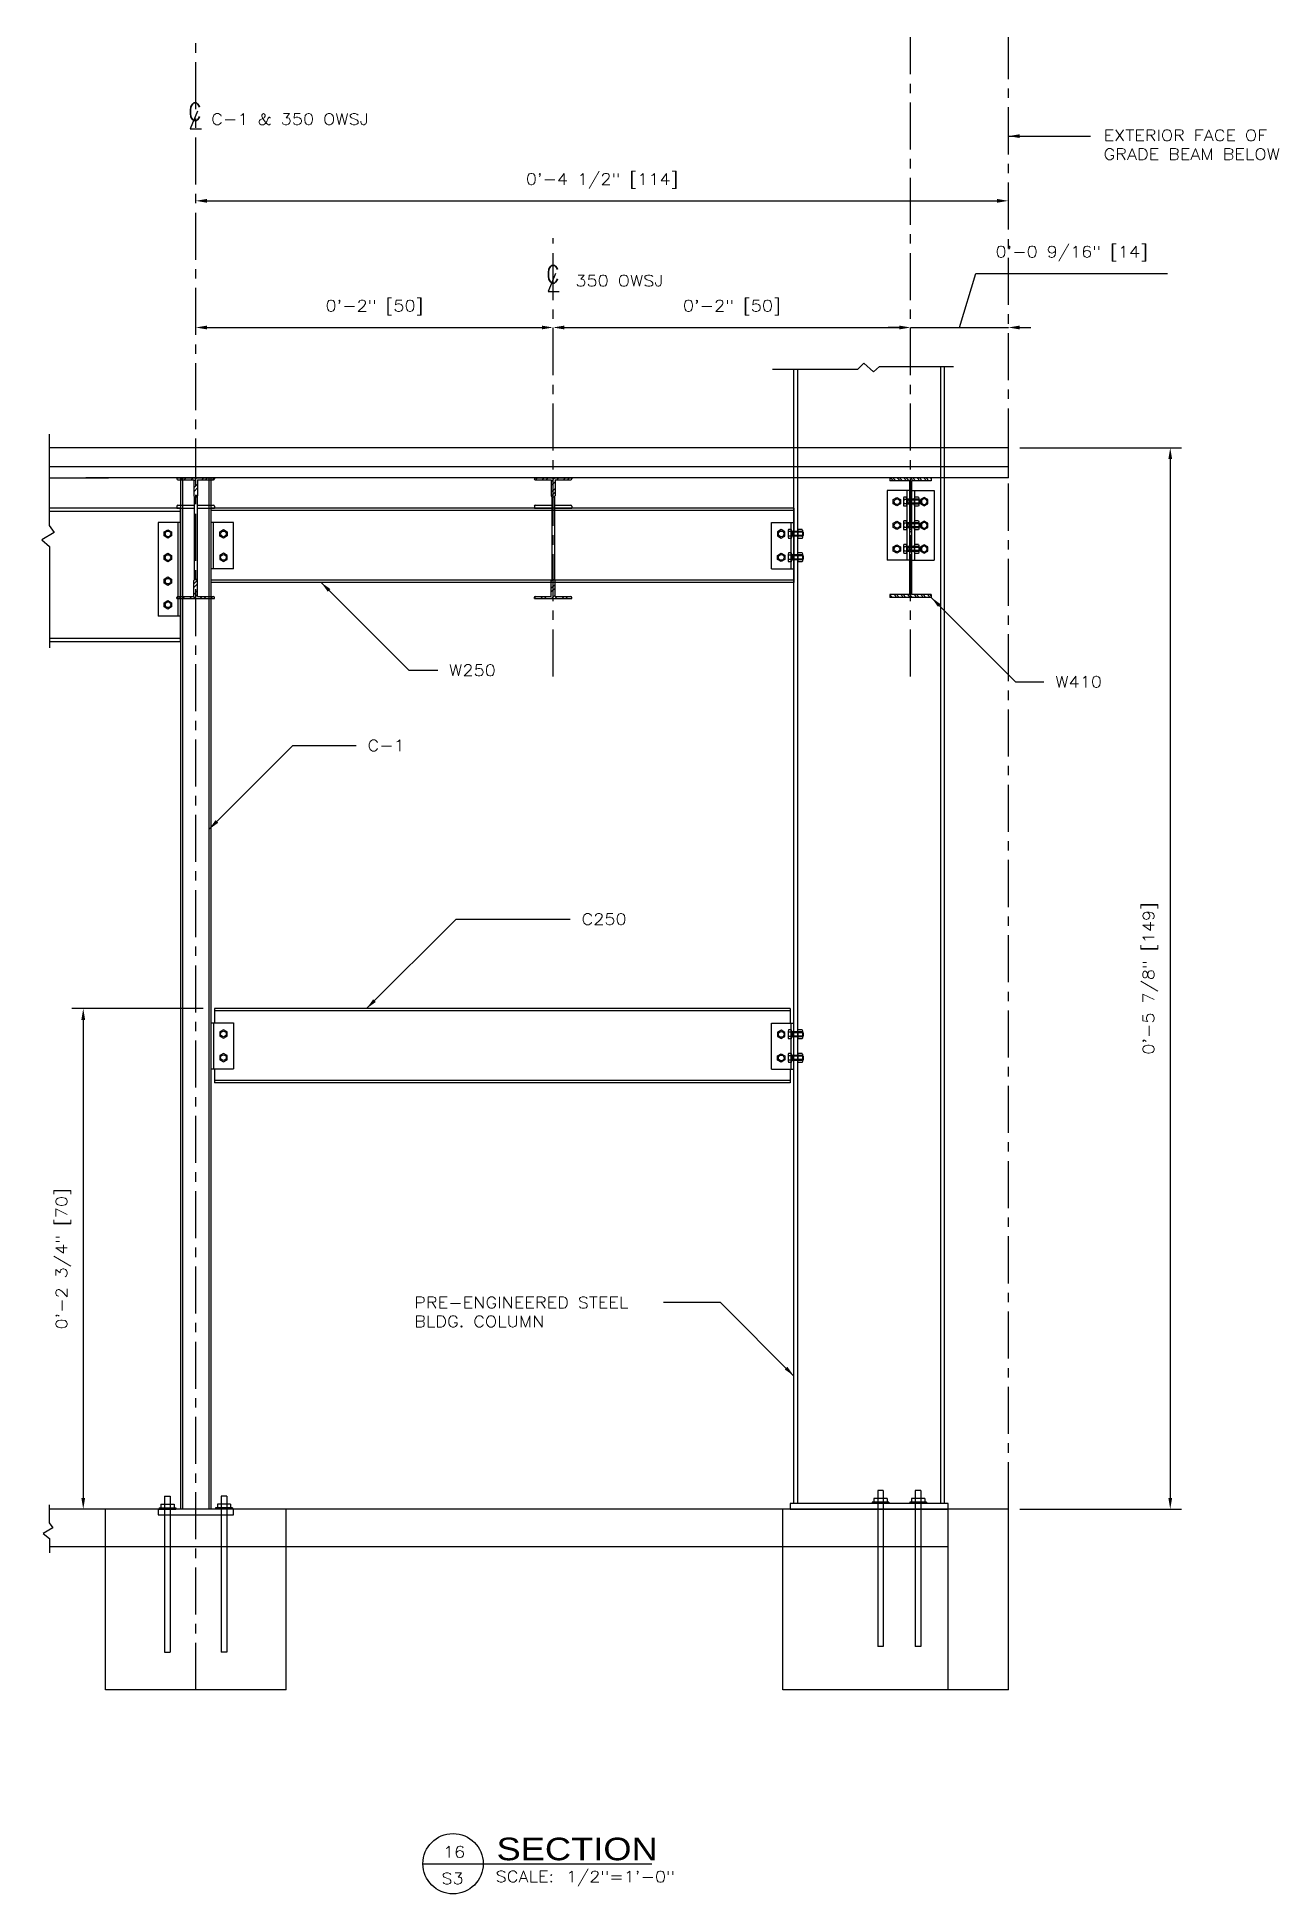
# Model space of a CAD drawing. Header units: inches. Extents: x 132 to 297, y 372 to 619.
import ezdxf
from ezdxf.enums import TextEntityAlignment as Align

# ---------------------------------------------------------------- set-up
doc = ezdxf.new("R2010")
doc.units = ezdxf.units.IN
doc.header["$MEASUREMENT"] = 0
doc.linetypes.add('CENTER', pattern=[2, 1.25, -0.25, 0.25, -0.25])
doc.layers.get('0').update_dxf_attribs({"linetype": 'CONTINUOUS'})
doc.layers.get('DEFPOINTS').update_dxf_attribs({"linetype": 'CONTINUOUS'})
for name, color, linetype in [('Arch_Section_Truss', 45, 'CONTINUOUS'), ('C-241-1', 241, 'CONTINUOUS'), ('CENTER', 1, 'CENTER'), ('L131', 131, 'CONTINUOUS'), ('LAYER131A', 131, 'CONTINUOUS'), ('LAYER15A', 15, 'CONTINUOUS'), ('Struc_Plan_Dim', 5, 'CONTINUOUS'), ('Struc_Section_BP', 135, 'CONTINUOUS'), ('Struc_Section_Conc', 71, 'CONTINUOUS'), ('Struc_Section_Dim', 2, 'CONTINUOUS'), ('Struc_Section_MachineBolt', 133, 'CONTINUOUS'), ('Struc_Section_PreEngCol', 150, 'CONTINUOUS'), ('Struc_Section_StAngle', 5, 'CONTINUOUS'), ('Struc_Section_Steel', 11, 'CONTINUOUS'), ('Structural_SteelBeam', 22, 'CONTINUOUS'), ('TEXT', 4, 'CONTINUOUS'), ('TEXT131', 131, 'CONTINUOUS')]:
    doc.layers.add(name, color=color, linetype=linetype)
doc.styles.add('ROMANS', font='ROMANS.SHX', dxfattribs={"width": 0.8})
doc.styles.add('ROMANS-115', font='romans.shx', dxfattribs={"width": 1.15})
doc.styles.add('SANS-80', font='sanss___.ttf', dxfattribs={"width": 0.8})
doc.dimstyles.new('12-ROMANS-115-PS-APV', dxfattribs={"dimtxt": 0.0625, "dimasz": 0.0625, "dimexe": 0.0625, "dimexo": 0.0625, "dimgap": 0.0625, "dimtad": 1, "dimdec": 4, "dimlfac": 24, "dimzin": 1, "dimdsep": 46, "dimlunit": 4, "dimtxsty": 'ROMANS-115', "dimcen": 0.0625, "dimclrd": 256, "dimclre": 256, "dimclrt": 256, "dimadec": 0, "dimazin": 0, "dimtfac": 1, "dimtdec": 4, "dimtofl": 0, "dimtmove": 0, "dimatfit": 0, "dimfxl": 1, "dimfrac": 2, "dimtolj": 1, "dimtzin": 0, "dimarcsym": 0})
doc.dimstyles.new('12-ROMANS-115-PS-BPV', dxfattribs={"dimtxt": 0.0625, "dimasz": 0.0625, "dimexe": 0.0625, "dimexo": 0.0625, "dimgap": 0.0625, "dimtad": 1, "dimdec": 4, "dimlfac": 24, "dimzin": 1, "dimdsep": 46, "dimlunit": 4, "dimtxsty": 'ROMANS-115', "dimcen": 0.0625, "dimclrd": 256, "dimclre": 256, "dimclrt": 256, "dimadec": 0, "dimazin": 0, "dimtfac": 1, "dimtdec": 4, "dimtofl": 0, "dimtmove": 0, "dimatfit": 0, "dimfxl": 1, "dimfrac": 2, "dimtolj": 1, "dimtzin": 0, "dimarcsym": 0})

# ---------------------------------------------------------------- blocks, each defined once
blk = doc.blocks.new('OWSJ')
at = {"layer": 'Arch_Section_Truss'}
h = blk.add_hatch(dxfattribs=at)
h.set_pattern_fill('STEEL', color=251, scale=8, style=0)
h.set_pattern_definition([(45, (-5931.7465, -886.3496), (-0.70710678, 0.70710678), []), (45, (-5931.7465, -885.8496), (-0.70710678, 0.70710678), [])])
h.paths.add_polyline_path([(-0.25, 13.62, 0.414214), (-0.12, 13.5), (0.12, 13.5, 0.414214), (0.25, 13.62), (0.25, 15.75), (2.37, 15.75, 0.414214), (2.5, 15.87), (2.5, 16), (-2.5, 16), (-2.5, 15.87, 0.414214), (-2.38, 15.75), (-0.25, 15.75)])
h.paths.add_polyline_path([(-0.25, 0.25), (-2.38, 0.25, 0.414214), (-2.5, 0.12), (-2.5, 0), (2.5, 0), (2.5, 0.12, 0.414214), (2.37, 0.25), (0.25, 0.25), (0.25, 2.37, 0.414214), (0.12, 2.5), (-0.12, 2.5, 0.414214), (-0.25, 2.37)])
at = {"layer": 'Arch_Section_Truss', "color": 140}
for p, q in [((-2.5, 16), (2.5, 16)), ((-2.5, 16), (-2.5, 15.87)), ((-2.38, 15.75), (-0.25, 15.75)), ((-0.25, 15.75), (-0.25, 13.62)), ((0.25, 15.75), (2.37, 15.75)), ((0.25, 15.75), (0.25, 13.62)), ((2.5, 16), (2.5, 15.87)), ((-2.38, 12.37), (-0.19, 12.37)), ((-0.19, 13.52), (-0.19, 2.48)), ((-0.19, 13.52), (-0.19, 12.37)), ((-0.12, 13.5), (0.12, 13.5)), ((0.19, 13.52), (0.19, 2.48)), ((0.19, 13.52), (0.19, 12.37)), ((0.19, 12.37), (2.37, 12.37)), ((-2.5, 12.25), (-2.5, 12)), ((-2.5, 12), (-0.19, 12)), ((0.19, 12), (2.5, 12)), ((2.5, 12.25), (2.5, 12)), ((-0.12, 2.5), (0.12, 2.5)), ((-2.5, 0), (-2.5, 0.12)), ((-2.5, 0), (2.5, 0)), ((-2.38, 0.25), (-0.25, 0.25)), ((-0.25, 0.25), (-0.25, 2.37)), ((0.25, 0.25), (0.25, 2.37)), ((0.25, 0.25), (2.37, 0.25)), ((2.5, 0), (2.5, 0.12))]:
    blk.add_line(p, q, dxfattribs=at)
for centre, start, end in [((-2.38, 15.87), 180, 270), ((2.37, 15.87), 270, 0), ((-2.38, 12.25), 90, 180), ((-0.12, 13.62), 180, 270), ((0.12, 13.62), 270, 0), ((2.37, 12.25), 0, 90), ((-0.12, 2.37), 90, 180), ((0.12, 2.37), 0, 90), ((-2.38, 0.12), 90, 180), ((2.37, 0.12), 0, 90)]:
    blk.add_arc(centre, 0.125, start, end, dxfattribs=at)
blk = doc.blocks.new('Hex Nut - 10 mm side')
at = {"color": 0, "linetype": 'Continuous'}
for p, q in [((-9.2, -6.8), (-9.2, 6.8)), ((-0.7, 9.1), (-8.5, 9.1)), ((-0.7, 4.5), (-8.5, 4.5)), ((0, -6.8), (0, 6.8)), ((-0.7, -4.5), (-8.5, -4.5)), ((-0.7, -9.1), (-8.5, -9.1))]:
    blk.add_line(p, q, dxfattribs=at)
for centre, radius, start, end in [((-5, 6.8), 4.19, 147.1328, 212.8672), ((6.6, 0), 15.7, 163.2214, 196.7786), ((-4.2, 6.8), 4.19, 327.1328, 32.8672), ((-15.7, 0), 15.7, 343.2214, 16.7787), ((-5, -6.8), 4.19, 147.1328, 212.8672), ((-4.2, -6.8), 4.19, 327.1328, 32.8672)]:
    blk.add_arc(centre, radius, start, end, dxfattribs=at)
blk = doc.blocks.new('outstandingconn1')
at = {"layer": 'Struc_Section_MachineBolt', "ltscale": 2}
for points in [[(1.2, 4.36), (1.69, 4.08), (2.18, 4.36), (2.18, 4.92), (1.69, 5.2), (1.2, 4.92)], [(1.2, 1.22), (1.69, 0.94), (2.18, 1.22), (2.18, 1.78), (1.69, 2.06), (1.2, 1.78)]]:
    blk.add_lwpolyline(points, close=True, dxfattribs=at)
for centre in [(1.69, 4.64), (1.69, 1.5)]:
    blk.add_circle(centre, 0.375, dxfattribs=at)
at = {"layer": 'Struc_Section_Steel', "color": 131, "ltscale": 2}
for p, q in [((0, 6.14), (3, 6.14)), ((0, 6.14), (0, 0)), ((0.38, 6.14), (0.38, 0)), ((3, 6.14), (3, 0)), ((0, 0), (3, 0))]:
    blk.add_line(p, q, dxfattribs=at)
blk = doc.blocks.new('outstandingconn2')
at = {"layer": 'Struc_Section_MachineBolt', "ltscale": 2}
for points in [[(-1.2, 7.5), (-1.69, 7.22), (-2.18, 7.5), (-2.18, 8.06), (-1.69, 8.34), (-1.2, 8.06)], [(-1.2, 4.36), (-1.69, 4.08), (-2.18, 4.36), (-2.18, 4.92), (-1.69, 5.2), (-1.2, 4.92)], [(-1.2, 1.22), (-1.69, 0.94), (-2.18, 1.22), (-2.18, 1.78), (-1.69, 2.06), (-1.2, 1.78)]]:
    blk.add_lwpolyline(points, close=True, dxfattribs=at)
for centre in [(-1.69, 7.78), (-1.69, 4.64), (-1.69, 1.5)]:
    blk.add_circle(centre, 0.375, dxfattribs=at)
at = {"layer": 'Struc_Section_Steel', "color": 131, "ltscale": 2}
for p, q in [((-3, 9.28), (-3, 0)), ((0, 9.28), (-3, 9.28)), ((-0.38, 9.28), (-0.38, 0)), ((0, 9.28), (0, 0)), ((0, 0), (-3, 0))]:
    blk.add_line(p, q, dxfattribs=at)
blk = doc.blocks.new('CLMARK')
at = {"layer": 'TEXT'}
for p, q in [((1.5, 4.6), (-3.6, -7.6)), ((-3.6, -7.6), (4.1, -7.6))]:
    blk.add_line(p, q, dxfattribs=at)
at = {"layer": 'TEXT', "style": 'ROMANS', "width": 0.8}
blk.add_text('C', height=12, dxfattribs=at).set_placement((-4.6, -1.9))
blk = doc.blocks.new('outstandingconn4')
at = {"layer": 'Struc_Section_MachineBolt', "ltscale": 2}
for points in [[(-1.2, -1.78), (-1.69, -2.06), (-2.18, -1.78), (-2.18, -1.22), (-1.69, -0.94), (-1.2, -1.22)], [(-1.2, -4.92), (-1.69, -5.2), (-2.18, -4.92), (-2.18, -4.36), (-1.69, -4.08), (-1.2, -4.36)], [(-1.2, -8.06), (-1.69, -8.34), (-2.18, -8.06), (-2.18, -7.5), (-1.69, -7.22), (-1.2, -7.5)], [(-1.2, -11.2), (-1.69, -11.48), (-2.18, -11.2), (-2.18, -10.64), (-1.69, -10.36), (-1.2, -10.64)]]:
    blk.add_lwpolyline(points, close=True, dxfattribs=at)
for centre in [(-1.69, -1.5), (-1.69, -4.64), (-1.69, -7.78), (-1.69, -10.92)]:
    blk.add_circle(centre, 0.375, dxfattribs=at)
at = {"layer": 'Struc_Section_Steel', "color": 131, "ltscale": 2}
for p, q in [((-3, 0), (-3, -12.42)), ((0, 0), (-3, 0)), ((-0.38, 0), (-0.38, -12.42)), ((0, 0), (0, -12.42)), ((0, -12.42), (-3, -12.42))]:
    blk.add_line(p, q, dxfattribs=at)
blk = doc.blocks.new('*D7')
at = {"layer": 'DEFPOINTS', "color": 0, "ltscale": 2}
for p in [(261.09, 564.03), (261.09, 423.03), (282.6, 423.03)]:
    blk.add_point(p, dxfattribs=at)
at = {"layer": 'Struc_Plan_Dim', "lineweight": -2, "ltscale": 2}
for p, q in [((262.59, 564.03), (284.1, 564.03)), ((282.6, 562.53), (282.6, 424.53)), ((262.59, 423.03), (284.1, 423.03))]:
    blk.add_line(p, q, dxfattribs=at)
at = {"layer": 'Struc_Plan_Dim', "ltscale": 2}
for points in [[(282.35, 562.53), (282.85, 562.53), (282.6, 564.03)], [(282.35, 424.53), (282.85, 424.53), (282.6, 423.03)]]:
    blk.add_solid(points, dxfattribs=at)
at = {"layer": 'Struc_Plan_Dim', "ltscale": 2, "insert": (279.96, 493.53), "char_height": 1.5, "attachment_point": 5, "rotation": 90, "style": 'ROMANS-115'}
blk.add_mtext('\\A1;0\'-5 7/8" [149]', dxfattribs=at)
blk = doc.blocks.new('*D8')
at = {"layer": 'DEFPOINTS', "color": 0, "ltscale": 2}
for p in [(200.59, 580.02), (153.09, 570.89), (200.59, 570.89)]:
    blk.add_point(p, dxfattribs=at)
at = {"layer": 'Struc_Plan_Dim', "lineweight": -2, "ltscale": 2}
blk.add_line((154.59, 580.02), (199.09, 580.02), dxfattribs=at)
at = {"layer": 'Struc_Plan_Dim', "ltscale": 2}
for points in [[(154.59, 580.27), (154.59, 579.77), (153.09, 580.02)], [(199.09, 580.27), (199.09, 579.77), (200.59, 580.02)]]:
    blk.add_solid(points, dxfattribs=at)
at = {"layer": 'Struc_Plan_Dim', "ltscale": 2, "insert": (176.84, 582.66), "char_height": 1.5, "attachment_point": 5, "style": 'ROMANS-115'}
blk.add_mtext('\\A1;0\'-2" [50]', dxfattribs=at)
blk = doc.blocks.new('*D9')
at = {"layer": 'DEFPOINTS', "color": 0, "ltscale": 2}
for p in [(248.09, 580.02), (248.09, 580.02), (200.59, 570.89)]:
    blk.add_point(p, dxfattribs=at)
at = {"layer": 'Struc_Plan_Dim', "lineweight": -2, "ltscale": 2}
blk.add_line((202.09, 580.02), (246.59, 580.02), dxfattribs=at)
at = {"layer": 'Struc_Plan_Dim', "ltscale": 2}
for points in [[(202.09, 580.27), (202.09, 579.77), (200.59, 580.02)], [(246.59, 580.27), (246.59, 579.77), (248.09, 580.02)]]:
    blk.add_solid(points, dxfattribs=at)
at = {"layer": 'Struc_Plan_Dim', "ltscale": 2, "insert": (224.34, 582.66), "char_height": 1.5, "attachment_point": 5, "style": 'ROMANS-115'}
blk.add_mtext('\\A1;0\'-2" [50]', dxfattribs=at)
blk = doc.blocks.new('*D10')
at = {"layer": 'DEFPOINTS', "color": 0, "ltscale": 2}
for p in [(248.09, 580.02), (261.09, 580.02), (261.09, 580.02)]:
    blk.add_point(p, dxfattribs=at)
at = {"layer": 'Struc_Plan_Dim', "lineweight": -2, "ltscale": 2}
for p, q in [((254.59, 580.02), (256.75, 587.2)), ((256.75, 587.2), (282.25, 587.2)), ((246.59, 580.02), (245.09, 580.02)), ((248.09, 580.02), (261.09, 580.02)), ((262.59, 580.02), (264.09, 580.02))]:
    blk.add_line(p, q, dxfattribs=at)
at = {"layer": 'Struc_Plan_Dim', "ltscale": 2}
for points in [[(246.59, 580.27), (246.59, 579.77), (248.09, 580.02)], [(262.59, 580.27), (262.59, 579.77), (261.09, 580.02)]]:
    blk.add_solid(points, dxfattribs=at)
at = {"layer": 'Struc_Plan_Dim', "ltscale": 2, "insert": (269.5, 589.84), "char_height": 1.5, "attachment_point": 5, "style": 'ROMANS-115'}
blk.add_mtext('\\A1;0\'-0 9/16" [14]', dxfattribs=at)
blk = doc.blocks.new('*D11')
at = {"layer": 'DEFPOINTS', "color": 0, "ltscale": 2}
for p in [(153.09, 596.47), (261.09, 596.85), (261.09, 596.47)]:
    blk.add_point(p, dxfattribs=at)
at = {"layer": 'Struc_Plan_Dim', "lineweight": -2, "ltscale": 2}
blk.add_line((154.59, 596.85), (259.59, 596.85), dxfattribs=at)
at = {"layer": 'Struc_Plan_Dim', "ltscale": 2}
for points in [[(154.59, 597.1), (154.59, 596.6), (153.09, 596.85)], [(259.59, 597.1), (259.59, 596.6), (261.09, 596.85)]]:
    blk.add_solid(points, dxfattribs=at)
at = {"layer": 'Struc_Plan_Dim', "ltscale": 2, "insert": (207.09, 599.49), "char_height": 1.5, "attachment_point": 5, "style": 'ROMANS-115'}
blk.add_mtext('\\A1;0\'-4 1/2" [114]', dxfattribs=at)
blk = doc.blocks.new('*D12')
at = {"layer": 'DEFPOINTS', "color": 0, "ltscale": 2}
for p in [(155.59, 489.53), (138.15, 423.03), (155.09, 423.03)]:
    blk.add_point(p, dxfattribs=at)
at = {"layer": 'Struc_Plan_Dim', "lineweight": -2, "ltscale": 2}
for p, q in [((154.09, 489.53), (136.65, 489.53)), ((138.15, 488.03), (138.15, 424.53))]:
    blk.add_line(p, q, dxfattribs=at)
at = {"layer": 'Struc_Plan_Dim', "ltscale": 2}
for points in [[(137.9, 488.03), (138.4, 488.03), (138.15, 489.53)], [(137.9, 424.53), (138.4, 424.53), (138.15, 423.03)]]:
    blk.add_solid(points, dxfattribs=at)
at = {"layer": 'Struc_Plan_Dim', "ltscale": 2, "insert": (135.51, 456.28), "char_height": 1.5, "attachment_point": 5, "rotation": 90, "style": 'ROMANS-115'}
blk.add_mtext('\\A1;0\'-2 3/4" [70]', dxfattribs=at)
blk = doc.blocks.new('Title-section')
at = {"layer": 'LAYER15A'}
blk.add_line((-2.066, -7.538), (-0.798, -7.538), dxfattribs=at)
blk.add_circle((-1.899, -7.538), 0.167, dxfattribs=at)
at = {"layer": 'L131', "style": 'ROMANS', "width": 1.15}
blk.add_text('SCALE:', height=0.0625, dxfattribs=at).set_placement((-1.663, -7.64))
for tag, p in [('TITLE_NO.', (-1.893, -7.504)), ('SHEET_NO.', (-1.902, -7.651))]:
    blk.add_attdef(tag, text='', height=0.0625, dxfattribs=at).set_placement(p, align=Align.CENTER)
blk.add_attdef('SCALE', (-1.274, -7.641), '', height=0.0625, dxfattribs=at)
at = {"layer": 'TEXT131', "style": 'SANS-80', "width": 1.15}
blk.add_text('SECTION', height=0.125, dxfattribs=at).set_placement((-1.658, -7.519))

msp = doc.modelspace()

# ---------------------------------------------------------------- hatches: boundary and pattern name
at = {"layer": 'Structural_SteelBeam'}
h = msp.add_hatch(dxfattribs=at)
h.set_pattern_fill('STEEL', color=256, scale=5, style=0)
h.set_pattern_definition([(135, (408.0157, 575.9816), (0.4419417, 0.4419417), []), (135, (408.0157, 576.2941), (0.4419417, 0.4419417), [])])
h.paths.add_polyline_path([(250.84295, 560.02718), (250.84295, 559.65218), (248.21795, 559.65218), (248.21795, 544.52718), (250.84295, 544.52718), (250.84295, 544.15218), (248.09295, 544.15218), (248.09295, 560.02718)])
h.paths.add_polyline_path([(245.34295, 559.65218), (245.34295, 560.02718), (248.09295, 560.02718), (248.09295, 544.15218), (245.34295, 544.15218), (245.34295, 544.52718), (247.96795, 544.52718), (247.96795, 559.65218)])

# ---------------------------------------------------------------- linework, layer by layer
at = {"layer": 'C-241-1', "ltscale": 0.05}
for p, q in [((247.16476, 557.32463), (247.16476, 556.42974)), ((247.5542, 557.47378), (247.20876, 557.47378)), ((247.5542, 557.17548), (247.20876, 557.17548)), ((247.5542, 556.57889), (247.20876, 556.57889)), ((247.5542, 556.28059), (247.20876, 556.28059)), ((247.5542, 557.47378), (247.5542, 556.28059)), ((247.5542, 557.34864), (247.5542, 557.47378)), ((247.59295, 557.34864), (247.5542, 557.34864)), ((247.5542, 556.40573), (247.5542, 556.28059)), ((247.59295, 556.40573), (247.5542, 556.40573)), ((247.59295, 557.34864), (247.59295, 556.40573)), ((247.73826, 557.2001), (247.73826, 556.55427)), ((249.19357, 557.2001), (249.19357, 556.55427)), ((249.30014, 557.09354), (249.19357, 557.2001)), ((249.30014, 556.66083), (249.19357, 556.55427)), ((249.30014, 557.09354), (249.30014, 556.66083)), ((231.82787, 553.04749), (231.82732, 552.1526)), ((232.21721, 552.8981), (231.87178, 552.89831)), ((232.2174, 553.1964), (231.87196, 553.19661)), ((232.2174, 553.1964), (232.21667, 552.00321)), ((232.21732, 553.07126), (232.2174, 553.1964)), ((232.25607, 553.07124), (232.21732, 553.07126)), ((232.25607, 553.07124), (232.25549, 552.12832)), ((232.40129, 552.92261), (232.4009, 552.27677)), ((233.7316, 552.92179), (233.73121, 552.27596)), ((233.8381, 552.81516), (233.7316, 552.92179)), ((233.8381, 552.81516), (233.83783, 552.38246)), ((247.16476, 554.18463), (247.16476, 553.28974)), ((247.5542, 554.33378), (247.20876, 554.33378)), ((247.5542, 554.03548), (247.20876, 554.03548)), ((247.5542, 553.43889), (247.20876, 553.43889)), ((247.5542, 553.14059), (247.20876, 553.14059)), ((247.5542, 554.33378), (247.5542, 553.14059)), ((247.5542, 554.20864), (247.5542, 554.33378)), ((247.59295, 554.20864), (247.5542, 554.20864)), ((247.5542, 553.26573), (247.5542, 553.14059)), ((247.59295, 553.26573), (247.5542, 553.26573)), ((247.59295, 554.20864), (247.59295, 553.26573)), ((247.73826, 554.0601), (247.73826, 553.41427)), ((249.19357, 554.0601), (249.19357, 553.41427)), ((249.30014, 553.95354), (249.19357, 554.0601)), ((249.30014, 553.52083), (249.19357, 553.41427)), ((249.30014, 553.95354), (249.30014, 553.52083)), ((232.21667, 552.00321), (231.87123, 552.00342)), ((232.21685, 552.30151), (231.87141, 552.30172)), ((232.21674, 552.12835), (232.21667, 552.00321)), ((232.25549, 552.12832), (232.21674, 552.12835)), ((233.83783, 552.38246), (233.73121, 552.27596)), ((247.16476, 551.04463), (247.16476, 550.14974)), ((247.5542, 551.19378), (247.20876, 551.19378)), ((247.5542, 550.89548), (247.20876, 550.89548)), ((247.5542, 550.29889), (247.20876, 550.29889)), ((247.5542, 551.19378), (247.5542, 550.00059)), ((247.5542, 551.06864), (247.5542, 551.19378)), ((247.59295, 551.06864), (247.5542, 551.06864)), ((247.5542, 550.12573), (247.5542, 550.00059)), ((247.59295, 550.12573), (247.5542, 550.12573)), ((247.59295, 551.06864), (247.59295, 550.12573)), ((247.73826, 550.9201), (247.73826, 550.27427)), ((249.19357, 550.9201), (249.19357, 550.27427)), ((249.30014, 550.81354), (249.19357, 550.9201)), ((249.30014, 550.38083), (249.19357, 550.27427)), ((249.30014, 550.81354), (249.30014, 550.38083)), ((231.82596, 549.92249), (231.82541, 549.0276)), ((232.21475, 548.87821), (231.86932, 548.87842)), ((232.21494, 549.17651), (231.8695, 549.17672)), ((232.2153, 549.7731), (231.86986, 549.77331)), ((232.21548, 550.0714), (231.87005, 550.07161)), ((232.21548, 550.0714), (232.21475, 548.87821)), ((232.21483, 549.00335), (232.21475, 548.87821)), ((232.25358, 549.00332), (232.21483, 549.00335)), ((232.21541, 549.94626), (232.21548, 550.0714)), ((232.25416, 549.94624), (232.21541, 549.94626)), ((232.25416, 549.94624), (232.25358, 549.00332)), ((232.39938, 549.79761), (232.39898, 549.15177)), ((233.72969, 549.79679), (233.72929, 549.15096)), ((233.83592, 549.25746), (233.72929, 549.15096)), ((233.83619, 549.69016), (233.72969, 549.79679)), ((233.83619, 549.69016), (233.83592, 549.25746)), ((247.5542, 550.00059), (247.20876, 550.00059)), ((231.82787, 486.54749), (231.82732, 485.6526)), ((232.21721, 486.3981), (231.87178, 486.39831)), ((232.2174, 486.6964), (231.87196, 486.69661)), ((232.2174, 486.6964), (232.21667, 485.50321)), ((232.21732, 486.57126), (232.2174, 486.6964)), ((232.25607, 486.57124), (232.21732, 486.57126)), ((232.25607, 486.57124), (232.25549, 485.62832)), ((232.40129, 486.42261), (232.4009, 485.77677)), ((233.7316, 486.42179), (233.73121, 485.77596)), ((233.8381, 486.31516), (233.7316, 486.42179)), ((233.8381, 486.31516), (233.83783, 485.88246)), ((232.21548, 483.5714), (231.87005, 483.57161)), ((232.21667, 485.50321), (231.87123, 485.50342)), ((232.21685, 485.80151), (231.87141, 485.80172)), ((232.21548, 483.5714), (232.21475, 482.37821)), ((232.21541, 483.44626), (232.21548, 483.5714)), ((232.21674, 485.62835), (232.21667, 485.50321)), ((232.25549, 485.62832), (232.21674, 485.62835)), ((233.83783, 485.88246), (233.73121, 485.77596)), ((231.82596, 483.42249), (231.82541, 482.5276)), ((232.21475, 482.37821), (231.86932, 482.37842)), ((232.21494, 482.67651), (231.8695, 482.67672)), ((232.2153, 483.2731), (231.86986, 483.27331)), ((232.21483, 482.50335), (232.21475, 482.37821)), ((232.25358, 482.50332), (232.21483, 482.50335)), ((232.25416, 483.44624), (232.21541, 483.44626)), ((232.25416, 483.44624), (232.25358, 482.50332)), ((232.39938, 483.29761), (232.39898, 482.65177)), ((233.72969, 483.29679), (233.72929, 482.65096)), ((233.83592, 482.75746), (233.72929, 482.65096)), ((233.83619, 483.19016), (233.72969, 483.29679)), ((233.83619, 483.19016), (233.83592, 482.75746))]:
    msp.add_line(p, q, dxfattribs=at)
at = {"layer": 'C-241-1', "ltscale": 0.5}
for p, q in [((249.19357, 557.2001), (247.59295, 557.2001)), ((249.19357, 556.55427), (247.59295, 556.55427)), ((249.19357, 557.09354), (247.73826, 557.09354)), ((249.19357, 556.66083), (247.73826, 556.66083)), ((233.7316, 552.92179), (232.25598, 552.92269)), ((233.73154, 552.81523), (232.40123, 552.81604)), ((249.19357, 554.0601), (247.59295, 554.0601)), ((249.19357, 553.41427), (247.59295, 553.41427)), ((249.19357, 553.95354), (247.73826, 553.95354)), ((249.19357, 553.52083), (247.73826, 553.52083)), ((233.73121, 552.27596), (232.25558, 552.27686)), ((233.73127, 552.38252), (232.40096, 552.38334)), ((249.19357, 550.9201), (247.59295, 550.9201)), ((249.19357, 550.27427), (247.59295, 550.27427)), ((249.19357, 550.81354), (247.73826, 550.81354)), ((249.19357, 550.38083), (247.73826, 550.38083)), ((233.72929, 549.15096), (232.25367, 549.15186)), ((233.72969, 549.79679), (232.25407, 549.7977)), ((233.72936, 549.25752), (232.39905, 549.25834)), ((233.72962, 549.69023), (232.39931, 549.69104)), ((233.7316, 486.42179), (232.25598, 486.42269)), ((233.73154, 486.31523), (232.40123, 486.31604)), ((233.73121, 485.77596), (232.25558, 485.77686)), ((233.73127, 485.88252), (232.40096, 485.88334)), ((233.72929, 482.65096), (232.25367, 482.65186)), ((233.72969, 483.29679), (232.25407, 483.2977)), ((233.72936, 482.75752), (232.39905, 482.75834)), ((233.72962, 483.19023), (232.39931, 483.19104))]:
    msp.add_line(p, q, dxfattribs=at)
at = {"layer": 'C-241-1'}
for p, q in [((148.96687, 424.74883), (148.96687, 423.7076)), ((148.96687, 424.74883), (149.71903, 424.74883)), ((149.71903, 424.74883), (149.71903, 423.7076)), ((156.46687, 424.74883), (156.46687, 423.7076)), ((157.21903, 424.74883), (156.46687, 424.74883)), ((157.21903, 424.74883), (157.21903, 423.7076)), ((244.96388, 424.4576), (243.22202, 424.4576)), ((243.22202, 424.4576), (243.22202, 423.96275)), ((243.71687, 425.49883), (243.71687, 424.4576)), ((244.46903, 425.49883), (243.71687, 425.49883)), ((244.46903, 425.49883), (244.46903, 424.4576)), ((244.96388, 424.4576), (244.96388, 423.96275)), ((249.96388, 424.4576), (248.22202, 424.4576)), ((248.22202, 424.4576), (248.22202, 423.96275)), ((248.71687, 425.49883), (248.71687, 424.4576)), ((249.46903, 425.49883), (248.71687, 425.49883)), ((249.46903, 425.49883), (249.46903, 424.4576)), ((249.96388, 424.4576), (249.96388, 423.96275)), ((148.22202, 423.21275), (150.46388, 423.21275)), ((148.22202, 423.21275), (148.22202, 423.02718)), ((148.22202, 423.02718), (150.46388, 423.02718)), ((148.47202, 423.7076), (150.21388, 423.7076)), ((148.47202, 423.7076), (148.47202, 423.21275)), ((150.21388, 423.7076), (150.21388, 423.21275)), ((150.46388, 423.21275), (150.46388, 423.02718)), ((157.96388, 423.21275), (155.72202, 423.21275)), ((155.72202, 423.21275), (155.72202, 423.02718)), ((157.96388, 423.02718), (155.72202, 423.02718)), ((157.71388, 423.7076), (155.97202, 423.7076)), ((155.97202, 423.7076), (155.97202, 423.21275)), ((157.71388, 423.7076), (157.71388, 423.21275)), ((157.96388, 423.21275), (157.96388, 423.02718)), ((245.21388, 423.96275), (242.97202, 423.96275)), ((242.97202, 423.96275), (242.97202, 423.77718)), ((245.21388, 423.77718), (242.97202, 423.77718)), ((245.21388, 423.96275), (245.21388, 423.77718)), ((250.21388, 423.96275), (247.97202, 423.96275)), ((247.97202, 423.96275), (247.97202, 423.77718)), ((250.21388, 423.77718), (247.97202, 423.77718)), ((250.21388, 423.96275), (250.21388, 423.77718))]:
    msp.add_line(p, q, dxfattribs=at)
at = {"layer": 'C-241-1', "ltscale": 10}
for p, q in [((243.71687, 424.4576), (243.71687, 404.77718)), ((244.46903, 424.4576), (244.46903, 404.77718)), ((248.71687, 424.4576), (248.71687, 404.77718)), ((249.46903, 424.4576), (249.46903, 404.77718)), ((148.96687, 423.7076), (148.96687, 404.02718)), ((149.71903, 423.7076), (149.71903, 404.02718)), ((156.46687, 423.7076), (156.46687, 404.02718)), ((157.21903, 423.7076), (157.21903, 404.02718)), ((244.46903, 404.77718), (243.71687, 404.77718)), ((249.46903, 404.77718), (248.71687, 404.77718))]:
    msp.add_line(p, q, dxfattribs=at)
at = {"layer": 'C-241-1', "ltscale": 2}
for p, q in [((148.96687, 404.02718), (149.71903, 404.02718)), ((157.21903, 404.02718), (156.46687, 404.02718))]:
    msp.add_line(p, q, dxfattribs=at)
at = {"layer": 'C-241-1', "ltscale": 0.05}
for centre, radius, start, end in [((247.43959, 557.32463), 0.27482, 147.13278, 212.86722), ((248.19809, 556.87718), 1.03333, 163.22135, 196.77865), ((247.43959, 556.42974), 0.27482, 147.13278, 212.86722), ((232.86093, 552.59941), 1.03333, 163.1862765, 196.7435765), ((232.10269, 553.04732), 0.27482, 147.0977065, 212.8321465), ((247.43959, 554.18463), 0.27482, 147.13278, 212.86722), ((248.19809, 553.73718), 1.03333, 163.22135, 196.77865), ((247.43959, 553.28974), 0.27482, 147.13278, 212.86722), ((232.10214, 552.15243), 0.27482, 147.0977065, 212.8321465), ((247.43959, 551.04463), 0.27482, 147.13278, 212.86722), ((248.19809, 550.59718), 1.03333, 163.22135, 196.77865), ((247.43959, 550.14974), 0.27482, 147.13278, 212.86722), ((232.10023, 549.02743), 0.27482, 147.0977065, 212.8321465), ((232.85901, 549.47441), 1.03333, 163.1862765, 196.7435765), ((232.10078, 549.92232), 0.27482, 147.0977065, 212.8321465), ((232.86093, 486.09941), 1.03333, 163.1862765, 196.7435765), ((232.10269, 486.54732), 0.27482, 147.0977065, 212.8321465), ((232.10078, 483.42232), 0.27482, 147.0977065, 212.8321465), ((232.10214, 485.65243), 0.27482, 147.0977065, 212.8321465), ((232.10023, 482.52743), 0.27482, 147.0977065, 212.8321465), ((232.85901, 482.97441), 1.03333, 163.1862765, 196.7435765)]:
    msp.add_arc(centre, radius, start, end, dxfattribs=at)
at = {"layer": 'CENTER', "ltscale": 5}
for p, q in [((153.09295, 399.02718), (153.09295, 618.37733)), ((248.09295, 533.66635), (248.09295, 618.59861)), ((261.09295, 423.02718), (261.09295, 618.59861)), ((200.59295, 533.66635), (200.59295, 591.88303))]:
    msp.add_line(p, q, dxfattribs=at)
at = {"layer": 'LAYER131A'}
for p, q in [((151.09295, 560.02718), (151.09295, 423.02718)), ((155.09295, 560.02718), (155.09295, 423.02718))]:
    msp.add_line(p, q, dxfattribs=at)
at = {"layer": 'Struc_Section_BP', "ltscale": 2}
for points in [[(148.09295, 422.27718), (158.09295, 422.27718), (158.09295, 423.02718), (148.09295, 423.02718)], [(232.09295, 423.02718), (253.09295, 423.02718), (253.09295, 423.77718), (232.09295, 423.77718)]]:
    msp.add_lwpolyline(points, close=True, dxfattribs=at)
at = {"layer": 'Struc_Section_Conc', "ltscale": 2}
for p, q in [((261.09295, 564.02718), (133.61837, 564.02718)), ((261.09295, 560.02718), (261.09295, 564.02718)), ((133.61837, 560.02718), (141.51766, 560.02718)), ((261.09295, 560.02718), (138.5005, 560.02718))]:
    msp.add_line(p, q, dxfattribs=at)
at = {"layer": 'Struc_Section_Conc', "ltscale": 20}
msp.add_line((261.09295, 561.52718), (133.61837, 561.52718), dxfattribs=at)
at = {"layer": 'Struc_Section_Dim', "ltscale": 2}
for p, q in [((241.05895, 574.48219), (241.86252, 575.28491)), ((241.86252, 575.28491), (243.17747, 574.11732)), ((243.17747, 574.11732), (243.98104, 574.84706)), ((243.98104, 574.84706), (253.79902, 574.84706)), ((229.72031, 574.48219), (241.05895, 574.48219)), ((133.61837, 565.86864), (133.61837, 553.72534)), ((134.30084, 552.79568), (132.62567, 551.80406)), ((133.61837, 553.72534), (134.30084, 552.79568)), ((132.62567, 551.80406), (133.68041, 550.93638)), ((133.68041, 550.93638), (133.68041, 537.45796)), ((133.61837, 423.6025), (133.61837, 421.19312)), ((261.09295, 423.02718), (133.61837, 423.02718)), ((253.09295, 399.02718), (253.09295, 423.02718)), ((261.09295, 399.02718), (261.09295, 423.02718)), ((134.09145, 420.5487), (132.83507, 419.80498)), ((132.83507, 419.80498), (133.68041, 419.10957)), ((133.61837, 421.19312), (134.09145, 420.5487)), ((133.68041, 419.10957), (133.68041, 417.23479)), ((253.09295, 418.02718), (133.68041, 418.02718)), ((141.09295, 399.02718), (141.09295, 418.02718)), ((165.09295, 399.02718), (165.09295, 418.02718)), ((231.09295, 399.02718), (231.09295, 418.02718)), ((165.09295, 399.02718), (141.09295, 399.02718)), ((253.09295, 399.02718), (231.09295, 399.02718)), ((261.09295, 399.02718), (253.09295, 399.02718))]:
    msp.add_line(p, q, dxfattribs=at)
at = {"layer": 'Struc_Section_Dim', "ltscale": 5}
for p, q in [((141.09295, 418.02718), (141.09295, 423.02718)), ((165.09295, 418.02718), (165.09295, 423.02718)), ((231.09295, 418.02718), (231.09295, 423.02718))]:
    msp.add_line(p, q, dxfattribs=at)
at = {"layer": 'Struc_Section_MachineBolt', "ltscale": 2}
for points in [[(157.27538, 552.32692), (156.79136, 552.03594), (156.29734, 552.30962), (156.28736, 552.87429), (156.77138, 553.16528), (157.26539, 552.89159)], [(230.41052, 552.32692), (230.89454, 552.03594), (231.38856, 552.30962), (231.39854, 552.87429), (230.91452, 553.16528), (230.42051, 552.89159)], [(157.27696, 549.7499), (156.79258, 550.04029), (156.2989, 549.766), (156.2896, 549.20132), (156.77398, 548.91093), (157.26766, 549.18522)], [(230.40894, 549.7499), (230.89332, 550.04029), (231.387, 549.766), (231.39629, 549.20132), (230.91192, 548.91093), (230.41824, 549.18522)], [(230.41052, 485.82692), (230.89454, 485.53594), (231.38856, 485.80962), (231.39854, 486.37429), (230.91452, 486.66528), (230.42051, 486.39159)], [(230.40894, 483.2499), (230.89332, 483.54029), (231.387, 483.266), (231.39629, 482.70132), (230.91192, 482.41093), (230.41824, 482.68522)]]:
    msp.add_lwpolyline(points, close=True, dxfattribs=at)
for centre in [(156.78137, 552.60061), (230.90453, 552.60061), (156.78328, 549.47561), (230.90262, 549.47561), (230.90453, 486.10061), (230.90262, 482.97561)]:
    msp.add_circle(centre, 0.375, dxfattribs=at)
at = {"layer": 'Struc_Section_PreEngCol', "ltscale": 5}
for p, q in [((252.09295, 564.02718), (252.09295, 574.84706)), ((252.59295, 564.02718), (252.59295, 574.84706)), ((232.59295, 564.02718), (232.59295, 574.48219)), ((233.09295, 564.02718), (233.09295, 574.48219)), ((232.59295, 560.02718), (232.59295, 564.02718)), ((233.09295, 560.02718), (233.09295, 564.02718)), ((252.09295, 560.02718), (252.09295, 564.02718)), ((252.59295, 560.02718), (252.59295, 564.02718)), ((232.59295, 423.77718), (232.59295, 560.02718)), ((233.09295, 423.77718), (233.09295, 560.02718)), ((252.09295, 423.77718), (252.09295, 560.02718)), ((252.59295, 423.77718), (252.59295, 560.02718)), ((155.4717, 547.9748), (155.46795, 554.0998)), ((232.2142, 547.9748), (232.21795, 554.0998)), ((232.2142, 481.4748), (232.21795, 487.5998))]:
    msp.add_line(p, q, dxfattribs=at)
at = {"layer": 'Struc_Section_Steel', "ltscale": 4}
for p, q in [((151.34295, 560.02718), (151.34295, 423.02718)), ((154.84295, 560.02718), (154.84295, 423.02718))]:
    msp.add_line(p, q, dxfattribs=at)
at = {"layer": 'Struc_Section_Steel', "ltscale": 2}
for p, q in [((158.09295, 554.10141), (155.09295, 554.09957)), ((158.0967, 547.97641), (158.09295, 554.10141)), ((229.5892, 547.97641), (229.59295, 554.10141)), ((229.59295, 554.10141), (232.59295, 554.09957)), ((158.0967, 547.97641), (155.0967, 547.97457)), ((229.5892, 547.97641), (232.5892, 547.97457)), ((155.59295, 489.52718), (155.59295, 487.65968)), ((232.09295, 489.52718), (232.09295, 487.59988)), ((229.5892, 481.47641), (229.59295, 487.60141)), ((229.59295, 487.60141), (232.59295, 487.59957)), ((155.59295, 481.51968), (155.59295, 479.65218)), ((229.5892, 481.47641), (232.5892, 481.47457)), ((232.09295, 481.47488), (232.09295, 479.65218))]:
    msp.add_line(p, q, dxfattribs=at)
at = {"layer": 'Struc_Section_Steel'}
for p, q in [((232.09295, 489.52718), (155.59295, 489.52718)), ((232.09295, 489.21468), (155.59295, 489.21468)), ((232.09295, 479.96468), (155.59295, 479.96468)), ((232.09295, 479.65218), (155.59295, 479.65218))]:
    msp.add_line(p, q, dxfattribs=at)
at = {"layer": 'Structural_SteelBeam'}
for p, q in [((250.84295, 560.02718), (245.34295, 560.02718)), ((245.34295, 560.02718), (245.34295, 559.65218)), ((250.84295, 560.02718), (250.84295, 559.65218)), ((247.96795, 559.65218), (245.34295, 559.65218)), ((247.96795, 559.65218), (247.96795, 544.52718)), ((248.21795, 559.65218), (248.21795, 544.52718)), ((250.84295, 559.65218), (248.21795, 559.65218)), ((151.09295, 556.02718), (133.61837, 556.02718)), ((151.09295, 555.58968), (133.61837, 555.58968)), ((232.59295, 556.02718), (155.09295, 556.02718)), ((232.59295, 555.71468), (155.09295, 555.71468)), ((232.59295, 546.46468), (155.09295, 546.46468)), ((232.59295, 546.15218), (155.09295, 546.15218)), ((247.96795, 544.52718), (245.34295, 544.52718)), ((245.34295, 544.52718), (245.34295, 544.15218)), ((250.84295, 544.15218), (245.34295, 544.15218)), ((250.84295, 544.52718), (248.21795, 544.52718)), ((250.84295, 544.52718), (250.84295, 544.15218)), ((151.09295, 538.71468), (133.68041, 538.71468)), ((151.09295, 538.27718), (133.68041, 538.27718))]:
    msp.add_line(p, q, dxfattribs=at)
at = {"layer": 'Structural_SteelBeam', "ltscale": 2}
for p, q in [((151.09295, 538.27718), (151.09295, 556.02718)), ((155.09295, 556.02718), (155.09295, 546.15218)), ((232.59295, 556.02718), (232.59295, 546.15218))]:
    msp.add_line(p, q, dxfattribs=at)

# ---------------------------------------------------------------- block references
at = {"layer": 'C-241-1', "ltscale": 0.05, "xscale": -0.06561666666584642, "yscale": 0.06561666666584642, "zscale": 0.06561666666666667}
for p, rotation in [((249.19357, 556.87718), 180), ((233.7314, 552.59888), 179.9649264815121), ((249.19357, 553.73718), 180), ((249.19357, 550.59718), 180), ((233.72949, 549.47388), 179.9649264815121), ((233.7314, 486.09888), 179.9649264815121), ((233.72949, 482.97388), 179.9649264815121)]:
    msp.add_blockref('Hex Nut - 10 mm side', p, dxfattribs=dict(at, rotation=rotation))
at = {"layer": 'Struc_Plan_Dim', "xscale": 24.00000064238702, "yscale": 24.00000064238702, "zscale": 24.00000064238696}
msp.add_blockref('Title-section', (232.86251, 556.83514), dxfattribs=at).add_auto_attribs({'TITLE_NO.': '16', 'SHEET_NO.': 'S3', 'SCALE': '1/2"=1\'-0"'})
at = {"layer": 'Struc_Section_Dim', "ltscale": 2, "xscale": 0.1953125, "yscale": 0.1953125, "zscale": 0.1953125}
for p in [(153.04053, 607.88093), (200.61274, 586.29126)]:
    msp.add_blockref('CLMARK', p, dxfattribs=at)
at = {"layer": 'Struc_Section_Dim', "ltscale": 2}
for p in [(153.09295, 544.02718), (200.59295, 544.02718)]:
    msp.add_blockref('OWSJ', p, dxfattribs=at)
at = {"layer": 'Struc_Section_Dim'}
for name, p in [('outstandingconn2', (247.96795, 549.09718)), ('outstandingconn1', (155.09295, 481.51968))]:
    msp.add_blockref(name, p, dxfattribs=at)
at = {"layer": 'Struc_Section_Dim', "xscale": -1}
msp.add_blockref('outstandingconn2', (248.21795, 549.09718), dxfattribs=at)
at = {"layer": 'Structural_SteelBeam'}
msp.add_blockref('outstandingconn4', (151.09295, 554.09957), dxfattribs=at)

# ---------------------------------------------------------------- texts
at = {"layer": 'Struc_Plan_Dim', "char_height": 1.5, "attachment_point": 1, "style": 'ROMANS-115'}
for s, insert in [('C-1 & 350 OWSJ', (155.15293, 608.45614)), ('\\A1;EXTERIOR FACE OF\\PGRADE BEAM BELOW', (273.74438, 606.30438)), ('350 OWSJ', (203.54833, 586.99264)), ('W250', (186.76284, 535.22873)), ('\\A1;W410', (267.31341, 533.7001)), ('\\A1;C-1', (175.91786, 525.24276)), ('\\A1;C250', (204.36665, 502.16977)), ('\\A1;PRE-ENGINEERED STEEL\\PBLDG. COLUMN', (182.13662, 451.21959))]:
    msp.add_mtext(s, dxfattribs=dict(at, insert=insert))

# ---------------------------------------------------------------- dimensions: what is measured, and where the dimension line sits
at = {"layer": 'Struc_Plan_Dim'}
for base, p1, p2, override, picture, middle in [((261.09295, 596.84719), (153.09295, 596.47184), (261.09295, 596.47184), {"dimscale": 24.000001, "dimlfac": 0.041667, "dimse1": 1, "dimse2": 1}, '*D11', (207.09295, 599.49004)), ((261.09295, 580.02198), (248.09295, 580.02198), (261.09295, 580.02198), {"dimscale": 24.000001, "dimlfac": 0.041667, "dimse1": 1, "dimse2": 1, "dimtmove": 1}, '*D10', (258.24652, 589.84341)), ((200.59295, 580.02198), (153.09295, 570.88766), (200.59295, 570.88766), {"dimscale": 24.000001, "dimlfac": 0.041667, "dimse1": 1, "dimse2": 1}, '*D8', (176.84295, 582.66483)), ((248.09295, 580.02198), (200.59295, 570.88766), (248.09295, 580.02198), {"dimscale": 24.000001, "dimlfac": 0.041667, "dimse1": 1, "dimse2": 1, "dimtmove": 1}, '*D9', (224.34295, 582.66483))]:
    dim = msp.add_linear_dim(base=base, p1=p1, p2=p2, dimstyle='12-ROMANS-115-PS-APV', override=override, dxfattribs=at)
    dim.commit()
    dim.dimension.update_dxf_attribs({"geometry": picture, "text_midpoint": middle})
for base, p1, p2, override, picture, middle in [((282.59977, 423.02718), (261.09295, 564.02719), (261.09295, 423.02718), {"dimscale": 24.000001, "dimlfac": 0.041667}, '*D7', (279.95691, 493.52719)), ((138.15169, 423.02718), (155.59295, 489.52718), (155.09295, 423.02718), {"dimscale": 24.000001, "dimlfac": 0.041667, "dimse2": 1}, '*D12', (135.50883, 456.27718))]:
    dim = msp.add_linear_dim(base=base, p1=p1, p2=p2, angle=90, dimstyle='12-ROMANS-115-PS-APV', override=override, dxfattribs=at)
    dim.commit()
    dim.dimension.update_dxf_attribs({"geometry": picture, "text_midpoint": middle})

# ---------------------------------------------------------------- leaders
at = {"layer": 'Struc_Plan_Dim', "annotation_type": 0, "has_hookline": 1}
for points, override, hookline_direction, text_width in [([(169.75795, 546.15218), (181.4314, 534.47873), (185.26284, 534.47873)], {"dimscale": 24.000001, "dimgap": 0.0625, "dimtad": 0, "dimlfac": 0.041667, "dimse2": 1}, 0, 6.48929), ([(250.84295, 544.15219), (262.04504, 532.9501), (265.81341, 532.9501)], {"dimscale": 24.000001, "dimgap": 0.0625, "dimtad": 0, "dimlfac": 0.041667, "dimse2": 1}, 0, 6.48929), ([(154.84295, 513.33143), (166.00428, 524.49276), (174.41786, 524.49276)], {"dimscale": 24.000001, "dimgap": 0.0625, "dimtad": 0, "dimlfac": 0.041667, "dimse1": 1, "dimse2": 1}, 0, 4.51786), ([(175.7921, 489.52718), (187.68468, 501.41977), (202.86665, 501.41977)], {"dimscale": 24.000001, "dimgap": 0.0625, "dimtad": 0, "dimlfac": 0.041667, "dimse1": 1, "dimse2": 1}, 0, 6.16071), ([(232.59295, 440.7147), (222.83806, 450.46959), (215.26162, 450.46959)], {"dimscale": 24.000001, "dimgap": 0.0625, "dimtad": 0, "dimlfac": 0.041667, "dimse2": 1}, 1, 31.625)]:
    msp.add_leader(points, dimstyle='12-ROMANS-115-PS-APV', override=override, dxfattribs=dict(at, hookline_direction=hookline_direction, text_width=text_width))
at = {"layer": 'Struc_Section_StAngle'}
msp.add_leader([(261.09295, 605.44597), (272.0185, 605.44597)], dimstyle='12-ROMANS-115-PS-BPV', override={"dimscale": 24.000001, "dimgap": 0.0625, "dimtad": 0, "dimlfac": 0.041667, "dimse1": 1, "dimse2": 1}, dxfattribs=at)

doc.saveas('drawing.dxf')
